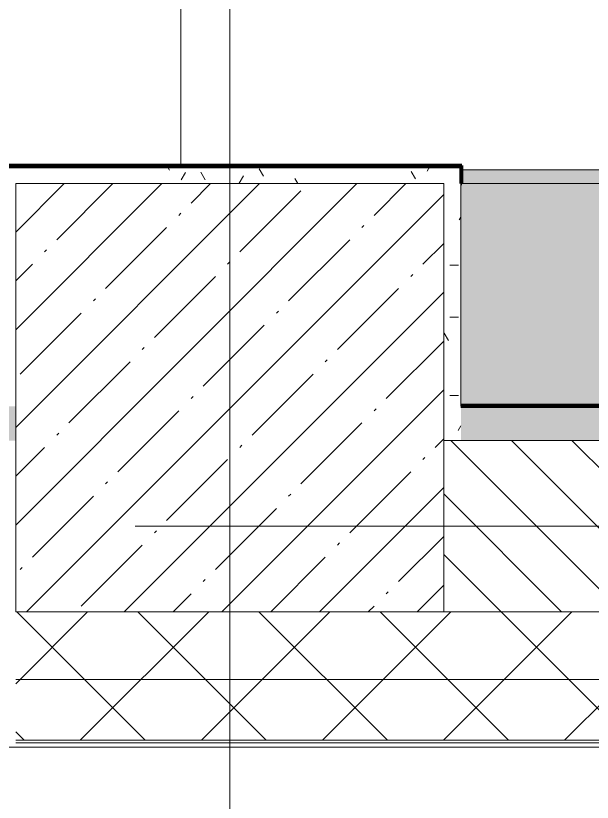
# Model space of a CAD drawing. Header units: millimetres. Extents: x 35524 to 235479, y -8553 to 29000.
# Drawn here: x 60910 to 61584, y -322 to 596 of the extents above; entities that cross this region are included whole.
import ezdxf

# ---------------------------------------------------------------- set-up
doc = ezdxf.new("R2010")
doc.units = ezdxf.units.MM
doc.linetypes.add('Осевая', pattern=[3175, 635, -476.25, 1587.5, -476.25])
for name, color, linetype, lineweight in [('A-WALL', 7, 'Continuous', 9), ('A-WALL-IDEN', 7, 'Continuous', 9), ('I-WALL', 7, 'Continuous', 9), ('S-COLS', 7, 'Continuous', 9), ('Оси', 7, 'Continuous', 9), ('Оси-2', 7, 'Осевая', 9)]:
    doc.layers.add(name, color=color, linetype=linetype, lineweight=lineweight)
for name, color, linetype, lineweight, true_color in [('A-WALL-1', 7, 'Continuous', 9, 0xc0c0c0), ('A-WALL-3', 7, 'Continuous', 9, 0xff80c0), ('I-WALL-4', 7, 'Continuous', 9, 0xc0c0c0), ('I-WALL-8', 7, 'Continuous', 80, 0xff80c0), ('S-WALL-ANLY-1', 7, 'Continuous', 5, 0x008040), ('Знаки-3', 9, 'Continuous', 9, 0x808080), ('Знаки-4', 7, 'Continuous', 9, 0xaba79f), ('Знаки-5', 7, 'Continuous', 9, 0xc1bbaf), ('Знаки-6', 7, 'Continuous', 9, 0xd5cdbe), ('Знаки-7', 7, 'Continuous', 9, 0xd1cabb), ('Знаки-8', 7, 'Continuous', 9, 0xccc5b7)]:
    doc.layers.add(name, color=color, linetype=linetype, lineweight=lineweight, true_color=true_color)
doc.layers.add('Знаки-2', color=7, linetype='Continuous', lineweight=9, transparency=0.5)
pattern_1 = [(0, (0, 0), (121.92, 30.48), [10.058, -81.382, 10.058, -81.382, -487.68]), (0, (0, 0), (121.92, 30.48), [-182.88, 10.058, -172.822, 10.058, -81.382, -213.36]), (0, (0, 0), (121.92, 30.48), [-457.2, 10.058, -50.902, 10.058, -142.342]), (120, (45.72, 15.24), (-87.356454, 90.345817), [10.058, -81.382, 10.058, -81.382, -487.68]), (120, (45.72, 15.24), (-87.356454, 90.345817), [-182.88, 10.058, -172.822, 10.058, -81.382, -213.36]), (120, (45.72, 15.24), (-87.356454, 90.345817), [-457.2, 10.058, -50.902, 10.058, -142.342]), (240, (60.96, 76.2), (-34.563546, -120.825817), [10.058, -81.382, 10.058, -81.382, -487.68]), (240, (60.96, 76.2), (-34.563546, -120.825817), [-182.88, 10.058, -172.822, 10.058, -81.382, -213.36]), (240, (60.96, 76.2), (-34.563546, -120.825817), [-457.2, 10.058, -50.902, 10.058, -142.342])]

# ---------------------------------------------------------------- blocks, each defined once
blk = doc.blocks.new('BSC_Колонна _Прямоугольная - 500х500-V9-План отделки стен 3 этажа в осях 12-23')
at = {"layer": 'S-COLS'}
h = blk.add_hatch(dxfattribs=at)
h.set_pattern_fill('FP_10', color=256, style=0, pattern_type=2)
h.set_pattern_definition([(45, (-61160, -150), (-57.02463, 57.02463), []), (45, (-61102.975, -150), (-57.02463, 57.02463), [100.806, -20.161, 3.353, -16.808])])
h.paths.add_polyline_path([(-250, -250), (250, -250), (250, 250), (-250, 250), (-250, 217.43)])
for p, q in [((250, 250), (-250, 250)), ((-250, 250), (-250, -250)), ((250, -250), (250, 250)), ((-250, -250), (250, -250))]:
    blk.add_line(p, q, dxfattribs=at)
blk = doc.blocks.new('Зашивка без перфорации М3 - М3_14-30988463-План отделки стен 3 этажа в осях 12-23')
at = {"layer": 'Знаки-2'}
for points in [[(-410, 136), (-430, 136), (-429.76, -179.94), (-230, -179.94), (-230.08, 96), (-410, 96)], [(-430, -163.94), (-429.76, -179.94), (-230, -179.94), (-230, -163.94), (-429.76, -163.94)]]:
    blk.add_hatch(color=256, dxfattribs=at).paths.add_polyline_path(points)
at = {"layer": 'Знаки-3'}
blk.add_line((-429.76, -179.94), (-230, -179.94), dxfattribs=at)
at = {"layer": 'Знаки-4'}
for p, q in [((-430, 136), (-430, -179.24)), ((-407.06, -163.94), (-230, -163.94)), ((-230, -179.94), (-407.06, -179.94)), ((-230, -179.94), (-407.06, -179.94))]:
    blk.add_line(p, q, dxfattribs=at)
at = {"layer": 'Знаки-5'}
for p, q in [((-429.76, -163.94), (-407.06, -163.94)), ((-230, -163.94), (-407.06, -163.94)), ((-407.06, -179.94), (-429.76, -179.94)), ((-407.06, -179.94), (-429.76, -179.94)), ((-407.06, -179.94), (-230, -179.94))]:
    blk.add_line(p, q, dxfattribs=at)
at = {"layer": 'Знаки-6'}
blk.add_line((-430, -163.94), (-430, -179.24), dxfattribs=at)
at = {"layer": 'Знаки-7'}
for p, q in [((-430, -163.94), (-430, -179.24)), ((-407.06, -163.94), (-429.76, -163.94)), ((-429.76, -179.94), (-407.06, -179.94))]:
    blk.add_line(p, q, dxfattribs=at)
at = {"layer": 'Знаки-8'}
blk.add_line((-430, -179.24), (-430, 116), dxfattribs=at)

msp = doc.modelspace()

# ---------------------------------------------------------------- hatches: boundary and pattern name
at = {"layer": 'A-WALL'}
h = msp.add_hatch(dxfattribs=at)
h.set_pattern_fill('FP_19', color=256, style=0, pattern_type=2)
h.set_pattern_definition([(135, (0, 0), (-35.35534, -35.35534), [])])
h.paths.add_polyline_path([(64166.88, -100), (64260, -100), (64260, 100), (63710, 100), (63710, -100), (63802.75, -100)])
h.paths.add_polyline_path([(61610, -100), (61610, 100), (61410, 100), (61410, -100)])
h.paths.add_polyline_path([(65410, -100), (65410, 100), (65160, 100), (65160, -100), (65259.28, -100)])
h.paths.add_polyline_path([(57794.57, -100), (57810, -100), (57810, 100), (56910, 100), (56910, -100), (57612.51, -100)])
h.paths.add_polyline_path([(42660, -100), (42910, -100), (42910, 100), (42660, 100)])
h.paths.add_polyline_path([(44310, -100), (44310, 100), (43410, 100), (43410, -100), (44139.62, -100)])
h.paths.add_polyline_path([(47910, -100), (48160, -100), (48160, 100), (47910, 100)])
h.paths.add_polyline_path([(52660, -100), (52660, 100), (52410, 100), (52410, -100), (52514.66, -100)])
h.paths.add_polyline_path([(41760, -100), (41760, 100), (41140, 100), (41140, -100), (41590.69, -100)])
h.paths.add_polyline_path([(51010, -100), (51010, 100), (50260, 100), (50260, -100), (50694, -100)])
h.paths.add_polyline_path([(54760, -100), (55510, -100), (55510, 100), (54760, 100)])
h = msp.add_hatch(dxfattribs=at)
h.set_pattern_fill('FP_20', color=256, style=0, pattern_type=2)
h.set_pattern_definition([(45, (0, 0), (-70.71068, 70.71068), []), (135, (0, 0), (-70.71068, -70.71068), [])])
h.paths.add_polyline_path([(75700, -250), (75700, -100), (71560, -101), (71560, -250), (73270.19, -250)])
h.paths.add_polyline_path([(61610, -250), (61610, -100), (60910, -100), (60910, -250), (61410, -250)])
h.paths.add_polyline_path([(65410, -250), (66160, -250), (66160, -100), (65160, -101), (65160, -250), (65259.28, -250)])
h.paths.add_polyline_path([(63710, -250), (64260, -250), (64260, -100), (63710, -101)])
h.paths.add_polyline_path([(70660, -250), (70660, -100), (67060, -101), (67060, -250), (70357.13, -250)])
h.paths.add_polyline_path([(56627.09, -250), (57810, -250), (57810, -100), (56627.09, -100)])
at = {"layer": 'I-WALL'}
h = msp.add_hatch(dxfattribs=at)
h.set_pattern_fill('FP_71', color=256, style=0, pattern_type=2)
h.set_pattern_definition(pattern_1)
h.paths.add_polyline_path([(61430, 400), (61430, 420), (60910, 420), (60910, 400), (61410, 400)])
h = msp.add_hatch(dxfattribs=at)
h.set_pattern_fill('FP_71', color=256, style=0, pattern_type=2)
h.set_pattern_definition(pattern_1)
h.paths.add_polyline_path([(61410, 100), (61430, 100), (61430, 400), (61410, 400), (61410, 367.43)])
h = msp.add_hatch(dxfattribs=at)
h.set_pattern_fill('FP_71', color=256, style=0, pattern_type=2)
h.set_pattern_definition(pattern_1)
h.paths.add_polyline_path([(56930, 100), (57810, 100), (57810, 140), (56930, 140)])
h.paths.add_polyline_path([(60910, 100), (60910, 140), (60889, 140), (60889.7, 100)])
h = msp.add_hatch(dxfattribs=at)
h.set_pattern_fill('FP_71', color=256, style=0, pattern_type=2)
h.set_pattern_definition(pattern_1)
h.paths.add_polyline_path([(64166.88, 100), (64260, 100), (64260, 140), (63710, 140), (63710, 100), (63802.75, 100)])
h.paths.add_polyline_path([(65410, 100), (65410, 140), (65160, 140), (65160, 100), (65259.28, 100)])
h.paths.add_polyline_path([(61610, 100), (61610, 140), (61430, 140), (61430, 100)])

# ---------------------------------------------------------------- linework, layer by layer
at = {"layer": 'A-WALL'}
for p, q in [((61410, 100), (61610, 100)), ((61610, -100), (61410, -100)), ((60910, -250), (61610, -250)), ((60910, -253), (61610, -253))]:
    msp.add_line(p, q, dxfattribs=at)
at = {"layer": 'A-WALL-1'}
msp.add_line((55510, -258), (66160, -258), dxfattribs=at)
at = {"layer": 'A-WALL-3'}
msp.add_line((61430, 141), (61430, 140), dxfattribs=at)
at = {"layer": 'A-WALL-IDEN'}
msp.add_line((61102.75, 420.5), (61102.75, 1236.91), dxfattribs=at)
at = {"layer": 'I-WALL-4'}
msp.add_line((61430, 141), (61430, 400), dxfattribs=at)
at = {"layer": 'I-WALL-8'}
for p, q in [((61431, 421), (60889, 421)), ((60890, 420), (61430, 420)), ((61430, 420), (61430, 400)), ((61431, 400), (61431, 421)), ((61430, 400), (61431, 400)), ((61610, 141), (61430, 141)), ((61430, 140), (61610, 140))]:
    msp.add_line(p, q, dxfattribs=at)
at = {"layer": 'S-WALL-ANLY-1'}
msp.add_line((60910, -179), (61610, -179), dxfattribs=at)
at = {"layer": 'Оси'}
msp.add_line((61160, -1906.26), (61160, 593.74), dxfattribs=at)
at = {"layer": 'Оси-2'}
for p, q in [((61160, 593.74), (61160, 24898.07)), ((38824.43, 0), (82060, 0))]:
    msp.add_line(p, q, dxfattribs=at)

# ---------------------------------------------------------------- block references
at = {"layer": 'S-COLS'}
msp.add_blockref('BSC_Колонна _Прямоугольная - 500х500-V9-План отделки стен 3 этажа в осях 12-23', (61160, 150), dxfattribs=at)
at = {"layer": 'Знаки-6', "rotation": 180}
msp.add_blockref('Зашивка без перфорации М3 - М3_14-30988463-План отделки стен 3 этажа в осях 12-23', (61200, 236), dxfattribs=at)

doc.saveas('drawing.dxf')
